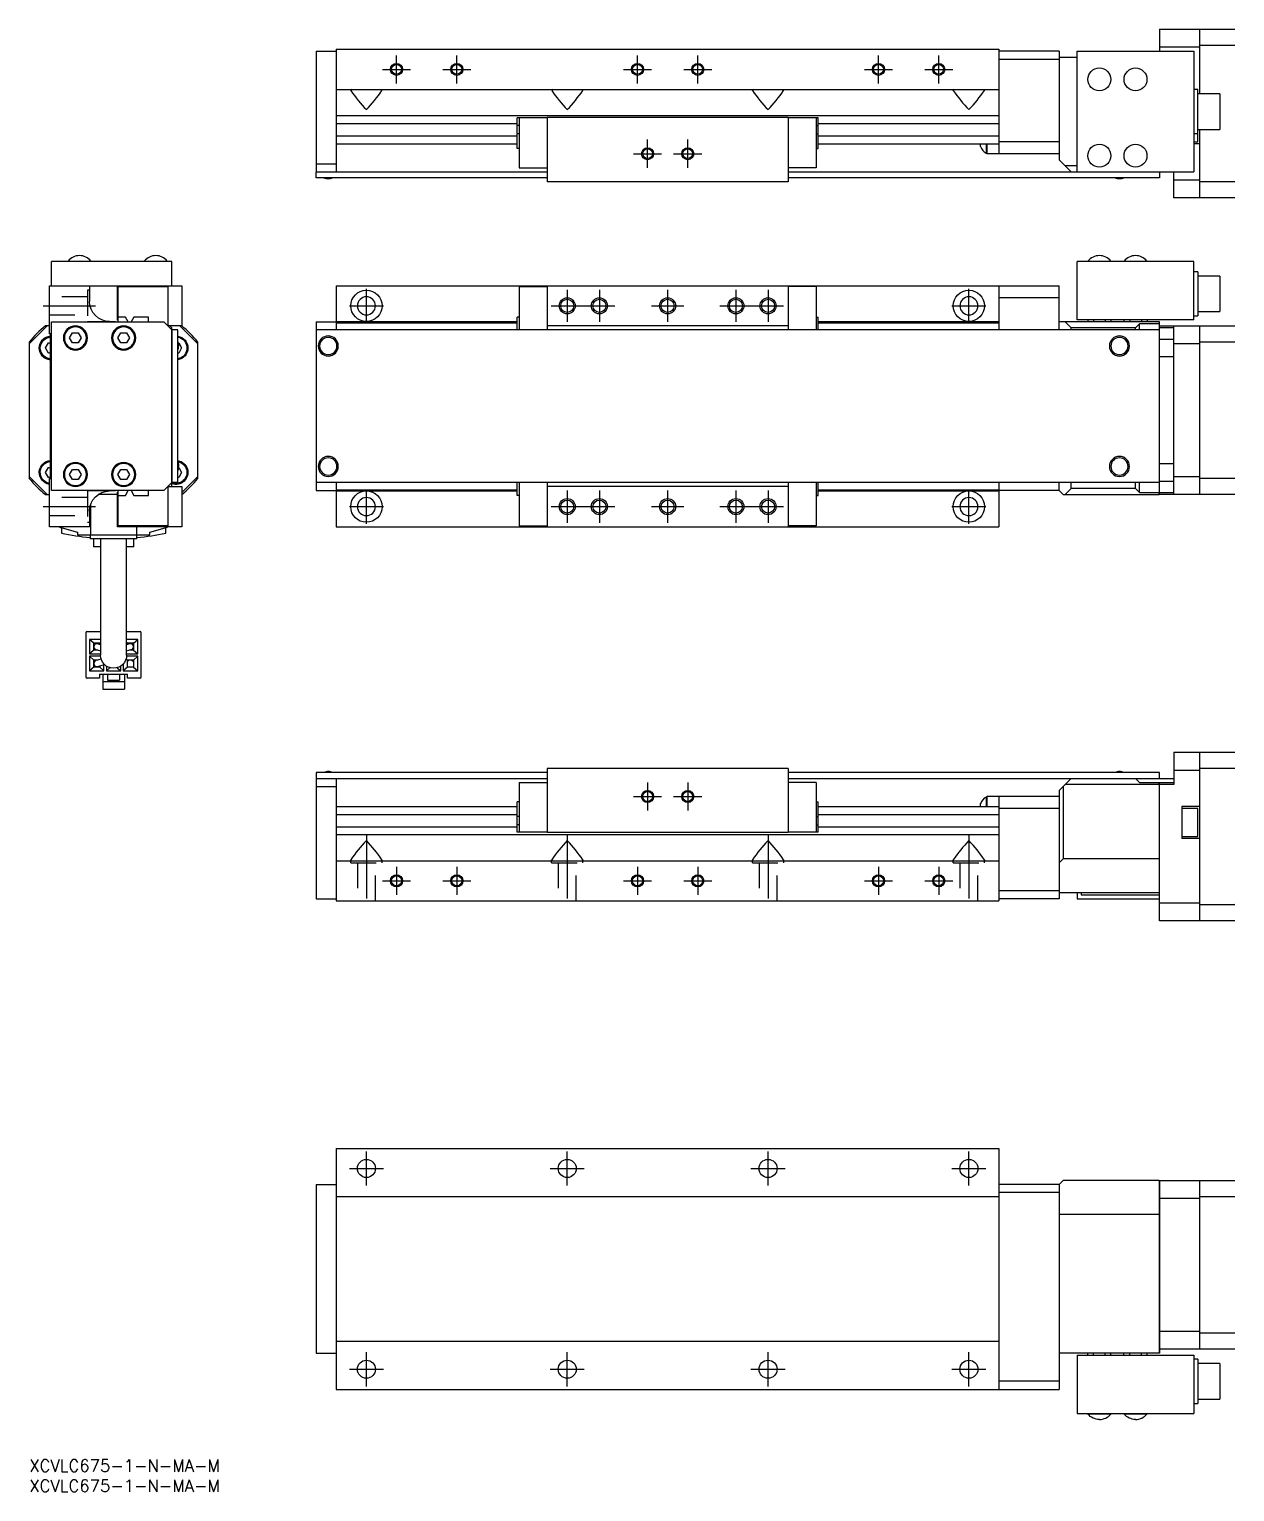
# Model space of a CAD drawing. Extents: x 0 to 543, y -8 to 356.
# Drawn here: x 0 to 300.2, y -8 to 356.2 of the extents above; entities that cross this region are included whole.
import ezdxf

# ---------------------------------------------------------------- set-up
doc = ezdxf.new("R2010")
doc.units = 0
doc.header["$LTSCALE"] = 0.5
doc.linetypes.add('CENTER', pattern=[50.8, 31.75, -6.35, 6.35, -6.35])
doc.linetypes.add('DASHED', pattern=[19.05, 12.7, -6.35])
for name, color, linetype in [('MSM_CENTER', 1, 'CENTER'), ('MSM_CONTINUOUS', 7, 'CONTINUOUS'), ('MSM_DASHED', 4, 'DASHED'), ('MSM_NARROW', 5, 'CONTINUOUS'), ('MSM_PART_NUMBER', 7, 'CONTINUOUS')]:
    doc.layers.add(name, color=color, linetype=linetype)
doc.styles.get("Standard").update_dxf_attribs({"font": 'txt.shx', "height": 3, "bigfont": 'bigfont.shx'})

msp = doc.modelspace()

# ---------------------------------------------------------------- linework, layer by layer
at = {"layer": 'MSM_CENTER'}
for p, q in [((91.45, 342.7), (91.45, 349.7)), ((106.45, 342.7), (106.45, 349.7)), ((151.45, 342.7), (151.45, 349.7)), ((166.45, 342.7), (166.45, 349.7)), ((211.45, 342.7), (211.45, 349.7)), ((226.45, 342.7), (226.45, 349.7)), ((87.95, 346.2), (94.95, 346.2)), ((102.95, 346.2), (109.95, 346.2)), ((147.95, 346.2), (154.95, 346.2)), ((162.95, 346.2), (169.95, 346.2)), ((207.95, 346.2), (214.95, 346.2)), ((222.95, 346.2), (229.95, 346.2)), ((153.95, 321.7), (153.95, 328.7)), ((163.95, 321.7), (163.95, 328.7)), ((150.45, 325.2), (157.45, 325.2)), ((160.45, 325.2), (167.45, 325.2)), ((83.95, 283.07), (83.95, 291.57)), ((233.95, 283.07), (233.95, 291.57)), ((133.95, 291.32), (133.95, 283.32)), ((141.95, 291.32), (141.95, 283.32)), ((158.95, 291.32), (158.95, 283.32)), ((175.95, 291.32), (175.95, 283.32)), ((183.95, 291.32), (183.95, 283.32)), ((3.5, 287.32), (16.5, 287.32)), ((79.7, 287.32), (88.2, 287.32)), ((129.95, 287.32), (145.95, 287.32)), ((154.95, 287.32), (162.95, 287.32)), ((171.95, 287.32), (187.95, 287.32)), ((229.7, 287.32), (238.2, 287.32)), ((83.95, 233.07), (83.95, 241.57)), ((133.95, 241.32), (133.95, 233.32)), ((141.95, 241.32), (141.95, 233.32)), ((158.95, 241.32), (158.95, 233.32)), ((175.95, 241.32), (175.95, 233.32)), ((183.95, 241.32), (183.95, 233.32)), ((233.95, 233.07), (233.95, 241.57)), ((3.5, 237.32), (16.5, 237.32)), ((79.7, 237.32), (88.2, 237.32)), ((129.95, 237.32), (145.95, 237.32)), ((154.95, 237.32), (162.95, 237.32)), ((171.95, 237.32), (187.95, 237.32)), ((229.7, 237.32), (238.2, 237.32)), ((153.95, 168.64), (153.95, 161.64)), ((163.95, 168.64), (163.95, 161.64)), ((150.45, 165.14), (157.45, 165.14)), ((160.45, 165.14), (167.45, 165.14)), ((83.95, 155.64), (83.95, 137.14)), ((133.95, 155.64), (133.95, 137.14)), ((183.95, 155.64), (183.95, 137.14)), ((233.95, 155.64), (233.95, 137.14)), ((91.45, 147.64), (91.45, 140.64)), ((106.45, 147.64), (106.45, 140.64)), ((151.45, 147.64), (151.45, 140.64)), ((166.45, 147.64), (166.45, 140.64)), ((211.45, 147.64), (211.45, 140.64)), ((226.45, 147.64), (226.45, 140.64)), ((87.95, 144.14), (94.95, 144.14)), ((102.95, 144.14), (109.95, 144.14)), ((147.95, 144.14), (154.95, 144.14)), ((162.95, 144.14), (169.95, 144.14)), ((207.95, 144.14), (214.95, 144.14)), ((222.95, 144.14), (229.95, 144.14)), ((83.95, 68.25), (83.95, 76.75)), ((133.95, 68.25), (133.95, 76.75)), ((183.95, 68.25), (183.95, 76.75)), ((233.95, 68.25), (233.95, 76.75)), ((79.7, 72.5), (88.2, 72.5)), ((129.7, 72.5), (138.2, 72.5)), ((179.7, 72.5), (188.2, 72.5)), ((229.7, 72.5), (238.2, 72.5)), ((83.95, 18.25), (83.95, 26.75)), ((133.95, 18.25), (133.95, 26.75)), ((183.95, 18.25), (183.95, 26.75)), ((233.95, 18.25), (233.95, 26.75)), ((79.7, 22.5), (88.2, 22.5)), ((129.7, 22.5), (138.2, 22.5)), ((179.7, 22.5), (188.2, 22.5)), ((229.7, 22.5), (238.2, 22.5))]:
    msp.add_line(p, q, dxfattribs=at)
at = {"layer": 'MSM_CONTINUOUS'}
for p, q in [((281.45, 356.2), (281.45, 350.7)), ((281.45, 356.2), (300.15, 356.2)), ((291.45, 340.12), (291.45, 356.2)), ((71.45, 350.7), (71.45, 320.7)), ((71.45, 350.7), (76.45, 350.7)), ((76.45, 351.2), (241.45, 351.2)), ((76.45, 351.2), (76.45, 320.7)), ((241.45, 351.2), (241.45, 325.2)), ((256.45, 350.7), (241.45, 350.7)), ((256.45, 350.7), (256.45, 323.7)), ((260.95, 320.7), (260.95, 350.7)), ((260.95, 350.7), (289.95, 350.7)), ((291.45, 351.7), (281.45, 351.7)), ((289.95, 350.7), (289.95, 320.7)), ((300.15, 352.17), (291.45, 352.17)), ((256.45, 348.7), (241.45, 348.7)), ((260.95, 349.2), (256.45, 349.2)), ((76.45, 341.2), (241.45, 341.2)), ((80.21, 341.2), (80.05, 341.07)), ((80.08, 340.94), (80.05, 341.07)), ((87.69, 341.2), (87.85, 341.07)), ((87.82, 340.94), (87.85, 341.07)), ((130.21, 341.2), (130.05, 341.07)), ((130.08, 340.94), (130.05, 341.07)), ((137.69, 341.2), (137.85, 341.07)), ((137.82, 340.94), (137.85, 341.07)), ((180.21, 341.2), (180.05, 341.07)), ((180.08, 340.94), (180.05, 341.07)), ((187.69, 341.2), (187.85, 341.07)), ((187.82, 340.94), (187.85, 341.07)), ((230.21, 341.2), (230.05, 341.07)), ((230.08, 340.94), (230.05, 341.07)), ((237.69, 341.2), (237.85, 341.07)), ((237.82, 340.94), (237.85, 341.07)), ((290.95, 341.2), (289.95, 341.2)), ((290.95, 328.2), (290.95, 341.2)), ((296.45, 340.12), (290.95, 340.12)), ((296.45, 340.12), (296.45, 331.27)), ((76.45, 334.7), (241.45, 334.7)), ((76.45, 332.73), (121.45, 332.73)), ((121.45, 326.5), (121.45, 334.1)), ((128.95, 334.1), (121.45, 334.1)), ((121.95, 332.22), (121.45, 332.22)), ((121.95, 334.1), (121.95, 321.7)), ((188.95, 334.2), (128.95, 334.2)), ((128.95, 334.2), (128.95, 318.2)), ((188.95, 334.2), (188.95, 318.2)), ((196.45, 334.1), (188.95, 334.1)), ((195.95, 334.1), (195.95, 321.7)), ((195.95, 332.22), (196.45, 332.22)), ((196.45, 326.5), (196.45, 334.1)), ((196.45, 332.73), (241.45, 332.73)), ((76.45, 329.66), (121.45, 329.66)), ((121.95, 330.17), (121.45, 330.17)), ((195.95, 330.17), (196.45, 330.17)), ((196.45, 329.66), (241.45, 329.66)), ((256.45, 328.2), (241.45, 328.2)), ((289.95, 330.2), (290.95, 330.2)), ((289.95, 328.2), (290.95, 328.2)), ((290.95, 331.27), (296.45, 331.27)), ((291.45, 314.2), (291.45, 331.27)), ((76.45, 327.7), (121.45, 327.7)), ((121.95, 326.5), (121.45, 326.5)), ((195.95, 326.5), (196.45, 326.5)), ((196.45, 327.7), (241.45, 327.7)), ((236.8, 327.7), (236.8, 326.99)), ((238.25, 327.7), (238.25, 325.34)), ((238.25, 325.34), (238.45, 325.34)), ((238.45, 327.7), (238.45, 325.2)), ((256.45, 325.2), (238.45, 325.2)), ((291.45, 327.7), (289.95, 327.7)), ((71.45, 322.7), (76.45, 322.7)), ((71.45, 320.7), (128.95, 320.7)), ((71.45, 320.6), (71.55, 320.7)), ((71.45, 319.2), (71.45, 320.6)), ((121.95, 321.7), (128.95, 321.7)), ((195.95, 321.7), (188.95, 321.7)), ((188.95, 320.7), (289.95, 320.7)), ((259.45, 320.7), (256.45, 323.7)), ((260.95, 322.2), (257.95, 322.2)), ((281.35, 320.7), (281.45, 320.6)), ((281.45, 320.6), (281.45, 319.2)), ((284.95, 314.2), (284.95, 320.7)), ((128.95, 319.2), (71.45, 319.2)), ((188.95, 318.2), (128.95, 318.2)), ((281.45, 319.2), (188.95, 319.2)), ((284.95, 318.7), (291.45, 318.7)), ((300.15, 318.22), (291.45, 318.22)), ((300.15, 314.2), (284.95, 314.2)), ((5.5, 292.32), (5.5, 298.32)), ((35.5, 298.32), (5.5, 298.32)), ((9.65, 298.48), (15.35, 298.48)), ((9.65, 298.48), (9.65, 298.32)), ((15.35, 298.32), (15.35, 298.48)), ((28.65, 298.48), (34.35, 298.48)), ((28.65, 298.48), (28.65, 298.32)), ((34.35, 298.32), (34.35, 298.48)), ((35.5, 292.32), (35.5, 298.32)), ((289.95, 298.32), (260.95, 298.32)), ((260.95, 283.82), (260.95, 298.32)), ((263.6, 298.48), (269.3, 298.48)), ((263.6, 298.48), (263.6, 298.32)), ((269.3, 298.32), (269.3, 298.48)), ((272.6, 298.48), (278.3, 298.48)), ((272.6, 298.48), (272.6, 298.32)), ((278.3, 298.32), (278.3, 298.48)), ((289.95, 283.82), (289.95, 298.32)), ((290.95, 295.82), (289.95, 295.82)), ((290.95, 295.82), (290.95, 284.82)), ((5, 280.32), (5, 292.32)), ((5, 292.32), (38, 292.32)), ((15, 292.32), (15, 288.42)), ((22, 283.72), (22, 292.32)), ((22.1, 283.32), (22.1, 292.12)), ((22.1, 292.12), (34.5, 292.12)), ((34.5, 292.12), (34.5, 282.32)), ((38, 292.32), (38, 282.32)), ((76.45, 292.32), (76.45, 281.32)), ((76.45, 292.32), (256.45, 292.32)), ((121.95, 292.12), (128.95, 292.12)), ((121.95, 292.12), (121.95, 281.32)), ((128.95, 292.32), (128.95, 281.32)), ((188.95, 292.32), (188.95, 281.32)), ((195.95, 292.12), (188.95, 292.12)), ((195.95, 292.12), (195.95, 281.32)), ((241.45, 292.32), (241.45, 281.32)), ((256.45, 281.32), (256.45, 292.32)), ((296.45, 294.74), (290.95, 294.74)), ((296.45, 294.74), (296.45, 285.89)), ((256.45, 289.32), (241.45, 289.32)), ((23.97, 284.52), (22.1, 284.52)), ((24.66, 283.32), (23.97, 284.52)), ((26.02, 284.52), (25.34, 283.32)), ((29.7, 284.52), (26.02, 284.52)), ((29.7, 283.32), (29.7, 284.52)), ((121.45, 281.32), (121.45, 284.52)), ((121.95, 284.52), (121.45, 284.52)), ((195.95, 284.52), (196.45, 284.52)), ((196.45, 281.32), (196.45, 284.52)), ((289.95, 284.82), (290.95, 284.82)), ((290.95, 285.89), (296.45, 285.89)), ((4.5, 282.32), (0, 277.82)), ((5, 282.32), (4.03, 282.32)), ((5.5, 241.32), (5.5, 283.32)), ((5.5, 283.32), (33.5, 283.32)), ((10.06, 279.32), (10.78, 280.57)), ((10.78, 280.57), (12.22, 280.57)), ((12.22, 280.57), (12.94, 279.32)), ((20, 283.42), (21.5, 283.42)), ((21.5, 283.42), (21.5, 283.32)), ((22.1, 283.72), (22, 283.72)), ((22.06, 279.32), (22.78, 280.57)), ((22.78, 280.57), (24.22, 280.57)), ((24.22, 280.57), (24.94, 279.32)), ((33.5, 283.32), (35.5, 281.32)), ((38, 282.32), (34.7, 282.32)), ((34.7, 282.32), (34.7, 282.12)), ((35.5, 281.82), (35, 282.32)), ((35.5, 242.32), (35.5, 281.82)), ((37, 281.32), (35.5, 281.32)), ((35.6, 243.32), (35.6, 281.32)), ((37, 243.32), (37, 281.32)), ((42, 277.82), (37.5, 282.32)), ((71.45, 283.32), (71.45, 241.32)), ((71.45, 283.32), (76.45, 283.32)), ((281.45, 281.32), (71.45, 281.32)), ((76.45, 283.42), (121.45, 283.42)), ((76.45, 283.12), (121.45, 283.12)), ((188.95, 282.32), (128.95, 282.32)), ((196.45, 283.42), (241.45, 283.42)), ((196.45, 283.12), (241.45, 283.12)), ((281.45, 283.32), (256.45, 283.32)), ((259.45, 281.82), (257.95, 283.32)), ((259.45, 281.32), (259.45, 281.82)), ((275.45, 281.82), (259.45, 281.82)), ((289.95, 283.82), (260.95, 283.82)), ((263.57, 283.82), (263.57, 283.32)), ((265.01, 283.82), (265.01, 283.32)), ((267.9, 283.82), (267.9, 283.32)), ((269.34, 283.82), (269.34, 283.32)), ((272.57, 283.82), (272.57, 283.32)), ((274.01, 283.82), (274.01, 283.32)), ((276.45, 282.82), (275.45, 281.82)), ((275.45, 281.32), (275.45, 281.82)), ((276.45, 281.32), (276.45, 282.82)), ((281.45, 282.82), (276.45, 282.82)), ((276.9, 283.82), (276.9, 283.32)), ((278.34, 283.82), (278.34, 283.32)), ((281.45, 240.32), (281.45, 283.32)), ((281.45, 282.32), (300.15, 282.32)), ((284.95, 281.82), (281.45, 281.82)), ((284.95, 240.32), (284.95, 282.32)), ((291.45, 240.32), (291.45, 282.32)), ((0, 278.29), (0, 244.35)), ((4.06, 276.82), (4.78, 278.07)), ((4.78, 275.57), (4.06, 276.82)), ((4.78, 278.07), (5.3, 278.07)), ((5.3, 280.32), (5, 280.32)), ((5.3, 244.32), (5.3, 280.32)), ((10.78, 278.07), (10.06, 279.32)), ((12.22, 278.07), (10.78, 278.07)), ((12.94, 279.32), (12.22, 278.07)), ((22.78, 278.07), (22.06, 279.32)), ((24.22, 278.07), (22.78, 278.07)), ((24.94, 279.32), (24.22, 278.07)), ((37.11, 278.07), (37.22, 278.07)), ((37.22, 278.07), (37.94, 276.82)), ((37.94, 276.82), (37.22, 275.57)), ((42, 244.35), (42, 278.29)), ((281.45, 279.05), (284.95, 279.05)), ((291.45, 277.82), (284.95, 277.82)), ((300.15, 278.29), (291.45, 278.29)), ((5.3, 275.57), (4.78, 275.57)), ((37.22, 275.57), (37, 275.57)), ((284.95, 274.58), (281.45, 274.58)), ((281.45, 248.05), (284.95, 248.05)), ((0, 244.82), (4.5, 240.32)), ((4.06, 245.82), (4.78, 247.07)), ((4.78, 244.57), (4.06, 245.82)), ((4.78, 247.07), (5.3, 247.07)), ((5.3, 244.57), (4.78, 244.57)), ((5, 232.32), (5, 244.32)), ((5, 244.32), (5.3, 244.32)), ((10.06, 245.32), (10.78, 246.57)), ((10.78, 244.07), (10.06, 245.32)), ((10.78, 246.57), (12.22, 246.57)), ((12.22, 244.07), (10.78, 244.07)), ((12.22, 246.57), (12.94, 245.32)), ((12.94, 245.32), (12.22, 244.07)), ((22.06, 245.32), (22.78, 246.57)), ((22.78, 244.07), (22.06, 245.32)), ((22.78, 246.57), (24.22, 246.57)), ((24.22, 244.07), (22.78, 244.07)), ((24.22, 246.57), (24.94, 245.32)), ((24.94, 245.32), (24.22, 244.07)), ((37.22, 244.57), (37, 244.57)), ((37.19, 247.07), (37.22, 247.07)), ((37.22, 247.07), (37.94, 245.82)), ((37.94, 245.82), (37.22, 244.57)), ((38, 240.82), (42, 244.82)), ((284.95, 244.82), (291.45, 244.82)), ((300.15, 244.35), (291.45, 244.35)), ((33.5, 241.32), (5.5, 241.32)), ((21.5, 241.22), (20, 241.22)), ((21.5, 241.32), (21.5, 241.22)), ((22, 240.92), (22.1, 240.92)), ((22, 232.32), (22, 240.92)), ((22.1, 232.52), (22.1, 241.32)), ((23.97, 240.12), (24.66, 241.31)), ((25.34, 241.31), (26.02, 240.12)), ((29.7, 240.12), (29.7, 241.32)), ((35.5, 243.32), (33.5, 241.32)), ((34.5, 242.32), (34.5, 232.52)), ((34.7, 242.52), (34.7, 242.32)), ((34.7, 242.32), (38, 242.32)), ((37, 243.32), (35.5, 243.32)), ((38, 242.32), (38, 232.32)), ((281.45, 243.32), (71.45, 243.32)), ((71.45, 241.32), (76.45, 241.32)), ((76.45, 243.32), (76.45, 232.32)), ((76.45, 241.52), (121.45, 241.52)), ((76.45, 241.22), (121.45, 241.22)), ((121.45, 240.12), (121.45, 243.32)), ((121.95, 243.32), (121.95, 232.52)), ((128.95, 243.32), (128.95, 232.32)), ((188.95, 242.32), (128.95, 242.32)), ((188.95, 243.32), (188.95, 232.32)), ((195.95, 243.32), (195.95, 232.52)), ((196.45, 240.12), (196.45, 243.32)), ((196.45, 241.52), (241.45, 241.52)), ((196.45, 241.22), (241.45, 241.22)), ((241.45, 243.32), (241.45, 232.32)), ((256.45, 241.32), (241.45, 241.32)), ((256.45, 241.32), (256.45, 243.32)), ((256.45, 241.32), (257.45, 240.32)), ((257.95, 240.32), (259.45, 241.82)), ((259.45, 241.82), (259.45, 243.32)), ((275.45, 241.82), (259.45, 241.82)), ((275.45, 241.82), (275.45, 243.32)), ((275.45, 241.82), (276.45, 240.82)), ((276.45, 240.82), (276.45, 243.32)), ((276.45, 240.82), (281.36, 240.82)), ((281.45, 240.94), (281.36, 240.82)), ((281.36, 240.33), (281.36, 240.82)), ((281.36, 240.33), (281.45, 240.42)), ((284.95, 243.58), (281.45, 243.58)), ((281.45, 240.82), (284.95, 240.82)), ((4.03, 240.32), (5, 240.32)), ((15.22, 237.67), (15.22, 230.32)), ((22, 240.32), (17.14, 240.32)), ((17.14, 240.32), (17.14, 240.32)), ((22.1, 240.12), (23.97, 240.12)), ((26.02, 240.12), (29.7, 240.12)), ((121.95, 240.12), (121.45, 240.12)), ((195.95, 240.12), (196.45, 240.12)), ((257.45, 240.32), (281.35, 240.32)), ((281.36, 240.33), (281.35, 240.32)), ((300.15, 240.32), (281.45, 240.32)), ((15, 236.22), (15, 232.32)), ((15, 232.32), (5, 232.32)), ((8, 232.07), (8, 230.75)), ((8.17, 232.01), (12, 230.92)), ((12, 230.92), (12, 230.32)), ((12, 230.32), (30, 230.32)), ((15.18, 230.32), (15.18, 229.32)), ((38, 232.32), (22, 232.32)), ((34.5, 232.52), (22.1, 232.52)), ((26.78, 230.32), (26.78, 232.32)), ((26.82, 229.32), (26.82, 230.32)), ((30, 230.92), (33.83, 232.01)), ((30, 230.32), (30, 230.92)), ((34, 230.75), (34, 232.07)), ((76.45, 232.32), (241.45, 232.32)), ((121.95, 232.52), (128.95, 232.52)), ((195.95, 232.52), (188.95, 232.52)), ((26.82, 229.32), (15.18, 229.32)), ((16, 229.32), (16, 227.32)), ((17.75, 227.32), (16, 227.32)), ((17.75, 229.32), (17.75, 200.32)), ((24.25, 200.32), (24.25, 229.32)), ((26, 227.32), (24.25, 227.32)), ((26, 227.32), (26, 229.32)), ((14.1, 205.92), (14.1, 194.92)), ((14.4, 206.22), (17.75, 206.22)), ((17.75, 204.22), (15, 204.22)), ((15, 204.22), (15, 200.67)), ((16.05, 203.32), (15, 204.22)), ((24.25, 206.22), (27.6, 206.22)), ((27, 204.22), (24.25, 204.22)), ((25.95, 203.32), (27, 204.22)), ((27, 200.67), (27, 204.22)), ((27.9, 194.92), (27.9, 205.92)), ((16.05, 201.57), (15, 200.67)), ((15, 200.67), (17.75, 200.67)), ((16.05, 202.94), (16.42, 203.32)), ((16.05, 201.57), (16.05, 203.32)), ((17.55, 203.32), (16.05, 203.32)), ((17.11, 201.57), (16.05, 201.57)), ((16.59, 201.72), (17.75, 201.38)), ((17.75, 202.94), (17.01, 203.16)), ((17.17, 203.32), (17.46, 203.03)), ((17.55, 203.32), (17.75, 203.49)), ((17.55, 203), (17.55, 203.32)), ((24.45, 203.32), (24.25, 203.49)), ((24.99, 203.16), (24.25, 202.94)), ((24.25, 201.38), (25.41, 201.72)), ((24.25, 200.67), (27, 200.67)), ((24.45, 203.32), (24.45, 203)), ((25.95, 203.32), (24.45, 203.32)), ((24.54, 203.03), (24.82, 203.32)), ((25.95, 201.57), (24.89, 201.57)), ((25.57, 203.32), (25.95, 202.94)), ((25.95, 203.32), (25.95, 201.57)), ((25.95, 201.57), (27, 200.67)), ((17.76, 200.07), (15, 200.07)), ((15, 200.07), (15, 196.42)), ((16.05, 199.12), (15, 200.07)), ((16.05, 197.37), (15, 196.42)), ((16.05, 197.37), (16.05, 199.12)), ((16.05, 198.74), (16.42, 199.12)), ((17.14, 199.12), (16.05, 199.12)), ((17.55, 197.37), (16.05, 197.37)), ((17.9, 199.33), (16.6, 198.96)), ((17, 197.52), (18.72, 198)), ((17.55, 197.67), (17.55, 197.37)), ((17.55, 197.37), (18.6, 196.42)), ((17.73, 199.28), (17.88, 199.41)), ((18.6, 196.42), (18.6, 197.97)), ((19.2, 197.61), (19.2, 196.42)), ((20.07, 197.2), (19.2, 196.42)), ((21.93, 197.2), (22.8, 196.42)), ((22.8, 196.42), (22.8, 197.61)), ((23.4, 198.12), (23.4, 196.42)), ((24.45, 197.37), (23.4, 196.42)), ((24.45, 199.12), (24.12, 199.41)), ((27, 200.07), (24.24, 200.07)), ((24.45, 197.37), (24.45, 199.12)), ((25.95, 199.12), (24.45, 199.12)), ((24.45, 198.74), (24.82, 199.12)), ((25.95, 197.37), (24.45, 197.37)), ((25.57, 199.12), (25.95, 198.74)), ((25.95, 199.12), (27, 200.07)), ((25.95, 199.12), (25.95, 197.37)), ((25.95, 197.37), (27, 196.42)), ((27, 196.42), (27, 200.07)), ((17.5, 194.62), (14.4, 194.62)), ((15, 196.42), (18.6, 196.42)), ((17.5, 195.62), (24.5, 195.62)), ((17.5, 195.62), (17.5, 194.62)), ((18.3, 195.62), (18.3, 191.82)), ((18.3, 193.73), (23.7, 193.73)), ((19.2, 196.42), (22.8, 196.42)), ((19.5, 195.62), (19.5, 194.12)), ((19.5, 194.12), (22.5, 194.12)), ((22.5, 195.62), (22.5, 194.12)), ((23.4, 196.42), (27, 196.42)), ((23.7, 195.62), (23.7, 191.82)), ((24.5, 194.62), (24.5, 195.62)), ((27.6, 194.62), (24.5, 194.62)), ((18.3, 191.82), (23.7, 191.82)), ((284.95, 176.14), (300.15, 176.14)), ((284.95, 176.14), (284.95, 168.14)), ((291.45, 134.14), (291.45, 176.14)), ((188.95, 172.14), (128.95, 172.14)), ((128.95, 172.14), (128.95, 156.14)), ((188.95, 172.14), (188.95, 156.14)), ((291.45, 171.64), (284.95, 171.64)), ((300.15, 172.11), (291.45, 172.11)), ((128.95, 171.14), (71.45, 171.14)), ((71.45, 171.14), (71.45, 169.74)), ((71.45, 169.74), (71.55, 169.64)), ((71.45, 169.64), (71.45, 139.64)), ((71.45, 169.64), (128.95, 169.64)), ((71.45, 167.64), (76.45, 167.64)), ((76.45, 169.64), (76.45, 139.14)), ((121.95, 168.64), (128.95, 168.64)), ((121.95, 168.64), (121.95, 156.24)), ((281.45, 171.14), (188.95, 171.14)), ((188.95, 169.64), (284.95, 169.64)), ((195.95, 168.64), (188.95, 168.64)), ((195.95, 168.64), (195.95, 156.24)), ((256.45, 166.64), (259.45, 169.64)), ((257.45, 167.64), (257.45, 149.64)), ((281.35, 168.14), (257.95, 168.14)), ((275.45, 169.64), (276.45, 168.64)), ((276.45, 168.64), (284.95, 168.64)), ((281.35, 169.64), (281.45, 169.74)), ((281.36, 168.15), (281.35, 168.14)), ((281.35, 168.14), (281.35, 149.64)), ((281.36, 168.15), (281.36, 168.64)), ((281.36, 168.15), (281.45, 168.11)), ((281.45, 169.74), (281.45, 171.14)), ((281.45, 134.14), (281.45, 168.64)), ((284.95, 168.14), (281.45, 168.14)), ((238.25, 165), (238.25, 162.64)), ((238.45, 165), (238.25, 165)), ((256.45, 165.14), (238.45, 165.14)), ((238.45, 165.14), (238.45, 162.64)), ((241.45, 165.14), (241.45, 139.14)), ((256.45, 166.64), (256.45, 139.64)), ((76.45, 162.64), (121.45, 162.64)), ((76.45, 160.67), (121.45, 160.67)), ((121.95, 163.84), (121.45, 163.84)), ((121.45, 156.24), (121.45, 163.84)), ((195.95, 163.84), (196.45, 163.84)), ((196.45, 156.24), (196.45, 163.84)), ((196.45, 162.64), (241.45, 162.64)), ((196.45, 160.67), (241.45, 160.67)), ((236.8, 163.35), (236.8, 162.64)), ((256.45, 162.14), (241.45, 162.14)), ((286.95, 162.64), (286.95, 154.64)), ((291.45, 162.64), (286.95, 162.64)), ((290.95, 162.14), (286.95, 162.14)), ((290.95, 155.14), (290.95, 162.14)), ((76.45, 157.6), (121.45, 157.6)), ((121.95, 160.16), (121.45, 160.16)), ((121.95, 158.11), (121.45, 158.11)), ((195.95, 160.16), (196.45, 160.16)), ((195.95, 158.11), (196.45, 158.11)), ((196.45, 157.6), (241.45, 157.6)), ((76.45, 155.64), (241.45, 155.64)), ((128.95, 156.24), (121.45, 156.24)), ((188.95, 156.14), (128.95, 156.14)), ((196.45, 156.24), (188.95, 156.24)), ((286.95, 155.14), (290.95, 155.14)), ((291.45, 154.64), (286.95, 154.64)), ((80.08, 149.39), (80.05, 149.26)), ((87.82, 149.39), (87.85, 149.26)), ((130.08, 149.39), (130.05, 149.26)), ((137.82, 149.39), (137.85, 149.26)), ((180.08, 149.39), (180.05, 149.26)), ((187.82, 149.39), (187.85, 149.26)), ((230.08, 149.39), (230.05, 149.26)), ((237.82, 149.39), (237.85, 149.26)), ((256.45, 148.64), (257.45, 149.64)), ((281.35, 149.64), (257.45, 149.64)), ((281.35, 149.64), (281.36, 149.63)), ((281.36, 149.63), (281.45, 149.66)), ((281.36, 149.63), (281.36, 141.15)), ((76.45, 149.14), (241.45, 149.14)), ((80.21, 149.14), (80.05, 149.26)), ((87.69, 149.14), (87.85, 149.26)), ((130.21, 149.14), (130.05, 149.26)), ((137.69, 149.14), (137.85, 149.26)), ((180.21, 149.14), (180.05, 149.26)), ((187.69, 149.14), (187.85, 149.26)), ((230.21, 149.14), (230.05, 149.26)), ((237.69, 149.14), (237.85, 149.26)), ((71.45, 139.64), (76.45, 139.64)), ((76.45, 139.14), (241.45, 139.14)), ((256.45, 141.64), (241.45, 141.64)), ((256.45, 139.64), (241.45, 139.64)), ((281.35, 141.14), (256.45, 141.14)), ((260.95, 141.14), (260.95, 139.64)), ((260.95, 139.64), (281.45, 139.64)), ((261.95, 141.14), (261.95, 140.64)), ((261.95, 140.64), (281.45, 140.64)), ((281.45, 141.24), (281.35, 141.14)), ((281.45, 138.64), (291.45, 138.64)), ((300.2, 138.42), (300.15, 138.42)), ((300.15, 138.17), (291.45, 138.17)), ((300.15, 134.14), (281.45, 134.14)), ((76.45, 77.5), (241.45, 77.5)), ((76.45, 77.5), (76.45, 17.5)), ((241.45, 77.5), (241.45, 17.5)), ((256.45, 68.5), (257.45, 69.5)), ((281.35, 69.5), (257.45, 69.5)), ((281.35, 69.5), (281.45, 69.4)), ((281.36, 69.49), (281.36, 61.01)), ((281.45, 69.5), (281.45, 26.5)), ((281.45, 69.5), (300.15, 69.5)), ((291.45, 27.5), (291.45, 69.5)), ((300.2, 69.45), (300.15, 69.45)), ((71.45, 68.5), (71.45, 26.5)), ((71.45, 68.5), (76.45, 68.5)), ((256.45, 68.5), (241.45, 68.5)), ((256.45, 66.5), (241.45, 66.5)), ((256.45, 68.5), (256.45, 17.5)), ((76.45, 65.5), (241.45, 65.5)), ((291.45, 65), (281.45, 65)), ((300.15, 65.47), (291.45, 65.47)), ((281.35, 61), (256.45, 61)), ((281.36, 61.01), (281.35, 61)), ((281.35, 61), (281.35, 26.5)), ((281.45, 60.97), (281.36, 61.01)), ((76.45, 29.5), (241.45, 29.5)), ((281.45, 32), (291.45, 32)), ((300.15, 31.53), (291.45, 31.53)), ((71.45, 26.5), (76.45, 26.5)), ((281.45, 26.5), (256.45, 26.5)), ((260.95, 26), (289.95, 26)), ((260.95, 26), (260.95, 11.5)), ((263.57, 26), (263.57, 26.5)), ((265.01, 26), (265.01, 26.5)), ((267.9, 26), (267.9, 26.5)), ((269.34, 26), (269.34, 26.5)), ((272.57, 26), (272.57, 26.5)), ((274.01, 26), (274.01, 26.5)), ((276.9, 26), (276.9, 26.5)), ((278.34, 26), (278.34, 26.5)), ((300.15, 27.5), (281.45, 27.5)), ((289.95, 26), (289.95, 11.5)), ((290.95, 25), (289.95, 25)), ((290.95, 25), (290.95, 14)), ((296.45, 23.93), (290.95, 23.93)), ((296.45, 23.93), (296.45, 15.07)), ((256.45, 19.5), (241.45, 19.5)), ((76.45, 17.5), (256.45, 17.5)), ((290.95, 15.07), (296.45, 15.07)), ((260.95, 11.5), (289.95, 11.5)), ((263.6, 11.5), (263.6, 11.34)), ((269.3, 11.34), (263.6, 11.34)), ((269.3, 11.34), (269.3, 11.5)), ((272.6, 11.5), (272.6, 11.34)), ((278.3, 11.34), (272.6, 11.34)), ((278.3, 11.34), (278.3, 11.5)), ((289.95, 14), (290.95, 14))]:
    msp.add_line(p, q, dxfattribs=at)
for centre, radius in [((91.45, 346.2), 1.23), ((106.45, 346.2), 1.23), ((151.45, 346.2), 1.23), ((166.45, 346.2), 1.23), ((211.45, 346.2), 1.23), ((226.45, 346.2), 1.23), ((266.45, 343.7), 2.85), ((275.45, 343.7), 2.85), ((153.95, 325.2), 1.23), ((163.95, 325.2), 1.23), ((266.45, 324.7), 2.85), ((275.45, 324.7), 2.85), ((83.95, 287.32), 3.9), ((133.95, 287.32), 1.62), ((141.95, 287.32), 1.62), ((158.95, 287.32), 1.62), ((175.95, 287.32), 1.62), ((183.95, 287.32), 1.62), ((233.95, 287.32), 3.9), ((83.95, 237.32), 3.9), ((233.95, 237.32), 3.9), ((133.95, 237.32), 1.62), ((141.95, 237.32), 1.62), ((158.95, 237.32), 1.62), ((175.95, 237.32), 1.62), ((183.95, 237.32), 1.62), ((153.95, 165.14), 1.23), ((163.95, 165.14), 1.23), ((91.45, 144.14), 1.23), ((106.45, 144.14), 1.23), ((151.45, 144.14), 1.23), ((166.45, 144.14), 1.23), ((211.45, 144.14), 1.23), ((226.45, 144.14), 1.23), ((83.95, 72.5), 2.25), ((133.95, 72.5), 2.25), ((183.95, 72.5), 2.25), ((233.95, 72.5), 2.25), ((83.95, 22.5), 2.25), ((133.95, 22.5), 2.25), ((183.95, 22.5), 2.25), ((233.95, 22.5), 2.25)]:
    msp.add_circle(centre, radius, dxfattribs=at)
at = {"layer": 'MSM_CONTINUOUS', "extrusion": (0, 0, -1)}
for centre, radius in [((-83.95, 287.32), 2.25), ((-233.95, 287.32), 2.25), ((-11.5, 279.32), 3), ((-11.5, 279.32), 2.75), ((-23.5, 279.32), 3), ((-23.5, 279.32), 2.75), ((-74.45, 277.32), 2.5), ((-74.45, 277.32), 2.15), ((-271.45, 277.32), 2.5), ((-271.45, 277.32), 2.15), ((-11.5, 245.32), 3), ((-11.5, 245.32), 2.75), ((-23.5, 245.32), 3), ((-23.5, 245.32), 2.75), ((-74.45, 247.32), 2.5), ((-74.45, 247.32), 2.15), ((-271.45, 247.32), 2.5), ((-271.45, 247.32), 2.15), ((-83.95, 237.32), 2.25), ((-233.95, 237.32), 2.25)]:
    msp.add_circle(centre, radius, dxfattribs=at)
at = {"layer": 'MSM_CONTINUOUS'}
for centre, radius, start, end in [((109.98, 361.38), 36.22, 214.3615, 224.0577), ((57.92, 361.38), 36.22, 315.9423, 325.6385), ((159.98, 361.38), 36.22, 214.3615, 224.0577), ((107.92, 361.38), 36.22, 315.9423, 325.6385), ((209.98, 361.38), 36.22, 214.3615, 224.0577), ((157.92, 361.38), 36.22, 315.9423, 325.6385), ((259.98, 361.38), 36.22, 214.3615, 224.0577), ((207.92, 361.38), 36.22, 315.9423, 325.6385), ((239.83, 328.18), 3.25, 201.5574, 241.0598), ((74.45, 322), 3, 248.96, 270), ((74.46, 322), 3, 270, 291.04), ((271.45, 322), 3, 248.96, 270), ((271.46, 322), 3, 270, 291.04), ((12.5, 296.12), 3.7, 90, 140.3692), ((12.5, 296.12), 3.7, 39.6308, 90), ((31.5, 296.12), 3.7, 90, 140.3692), ((31.5, 296.12), 3.7, 39.6308, 90), ((266.45, 296.12), 3.7, 89.9943, 140.3692), ((266.45, 296.12), 3.7, 39.6308, 90), ((275.45, 296.12), 3.7, 89.9943, 140.3692), ((275.45, 296.12), 3.7, 39.6308, 90), ((21, 261.32), 27, 128.9424, 141.0576), ((21, 261.32), 27, 38.9424, 51.0576), ((34.2, 277.31), 3, 338.96, 0), ((21, 261.32), 27, 218.9424, 231.0576), ((34.2, 247.31), 3, 338.96, 0), ((21, 261.32), 27, 308.9424, 321.0576), ((9, 234.9), 3, 239.3478, 254.0042), ((21, 289.32), 60, 257.4867, 264.4336), ((21, 289.32), 60, 275.5664, 282.5133), ((33, 234.9), 3, 285.9958, 300.6522), ((14.4, 205.92), 0.3, 90, 180), ((27.6, 205.92), 0.3, 0, 90), ((16.8, 202.44), 0.75, 73.4791, 253.4791), ((25.2, 202.44), 0.75, 286.5209, 106.5209), ((16.8, 198.24), 0.75, 105.6242, 285.6242), ((14.4, 194.92), 0.3, 180, 270), ((27.6, 194.92), 0.3, 270, 0), ((74.45, 168.34), 3, 90, 111.04), ((74.46, 168.34), 3, 68.96, 90), ((271.45, 168.34), 3, 90, 111.04), ((271.46, 168.34), 3, 68.96, 90), ((239.83, 162.15), 3.25, 118.9402, 158.4426), ((109.98, 128.95), 36.22, 135.9423, 145.6385), ((57.92, 128.95), 36.22, 34.3615, 44.0577), ((159.98, 128.95), 36.22, 135.9423, 145.6385), ((107.92, 128.95), 36.22, 34.3615, 44.0577), ((209.98, 128.95), 36.22, 135.9423, 145.6385), ((157.92, 128.95), 36.22, 34.3615, 44.0577), ((259.98, 128.95), 36.22, 135.9423, 145.6385), ((207.92, 128.95), 36.22, 34.3615, 44.0577), ((266.45, 13.7), 3.7, 270, 320.3692), ((275.45, 13.7), 3.7, 270, 320.3692)]:
    msp.add_arc(centre, radius, start, end, dxfattribs=at)
at = {"layer": 'MSM_CONTINUOUS', "extrusion": (0, 0, -1)}
for centre, radius, start, end in [((-20, 288.42), 5, 270, 0), ((-5.5, 276.82), 3, 273.8226, 86.1774), ((-5.5, 276.82), 2.75, 274.1706, 85.8294), ((-36.5, 276.82), 3, 99.5941, 260.4059), ((-36.5, 276.82), 2.75, 100.4757, 259.5243), ((-34.2, 277.32), 3, 159.0034, 180.1444), ((-5.5, 245.82), 3, 279.5941, 86.1774), ((-5.5, 245.82), 2.75, 280.4757, 85.8294), ((-36.5, 245.82), 3, 99.5941, 289.4712), ((-36.5, 245.82), 2.75, 100.4757, 291.3237), ((-34.2, 247.32), 3, 159.0034, 180.1444), ((-20, 236.22), 5, 0, 90), ((-21, 200.32), 3.25, 180, 360), ((-266.45, 13.7), 3.7, 269.9943, 320.3692), ((-275.45, 13.7), 3.7, 269.9943, 320.3692)]:
    msp.add_arc(centre, radius, start, end, dxfattribs=at)
at = {"layer": 'MSM_DASHED'}
for p, q in [((14.5, 289.57), (5, 289.57)), ((14.5, 291.22), (14.5, 283.42)), ((15, 291.22), (14.5, 291.22)), ((5, 285.07), (14.5, 285.07)), ((14.5, 283.42), (20, 283.42)), ((14.5, 241.22), (14.5, 233.42)), ((20, 241.22), (14.5, 241.22)), ((14.5, 239.57), (5, 239.57)), ((5, 235.07), (14.5, 235.07)), ((14.5, 233.42), (15, 233.42)), ((80.05, 148.64), (80.05, 149.26)), ((80.05, 148.64), (87.85, 148.64)), ((81.7, 148.64), (81.7, 139.14)), ((86.2, 139.14), (86.2, 148.64)), ((87.85, 148.64), (87.85, 149.26)), ((130.05, 148.64), (130.05, 149.26)), ((130.05, 148.64), (137.85, 148.64)), ((131.7, 148.64), (131.7, 139.14)), ((136.2, 139.14), (136.2, 148.64)), ((137.85, 148.64), (137.85, 149.26)), ((180.05, 148.64), (180.05, 149.26)), ((180.05, 148.64), (187.85, 148.64)), ((181.7, 148.64), (181.7, 139.14)), ((186.2, 139.14), (186.2, 148.64)), ((187.85, 148.64), (187.85, 149.26)), ((230.05, 148.64), (230.05, 149.26)), ((230.05, 148.64), (237.85, 148.64)), ((231.7, 148.64), (231.7, 139.14)), ((236.2, 139.14), (236.2, 148.64)), ((237.85, 148.64), (237.85, 149.26))]:
    msp.add_line(p, q, dxfattribs=at)
at = {"layer": 'MSM_NARROW'}
for centre, radius in [((91.45, 346.2), 1.5), ((106.45, 346.2), 1.5), ((151.45, 346.2), 1.5), ((166.45, 346.2), 1.5), ((211.45, 346.2), 1.5), ((226.45, 346.2), 1.5), ((153.95, 325.2), 1.5), ((163.95, 325.2), 1.5), ((133.95, 287.32), 2), ((141.95, 287.32), 2), ((158.95, 287.32), 2), ((175.95, 287.32), 2), ((183.95, 287.32), 2), ((133.95, 237.32), 2), ((141.95, 237.32), 2), ((158.95, 237.32), 2), ((175.95, 237.32), 2), ((183.95, 237.32), 2), ((153.95, 165.14), 1.5), ((163.95, 165.14), 1.5), ((91.45, 144.14), 1.5), ((106.45, 144.14), 1.5), ((151.45, 144.14), 1.5), ((166.45, 144.14), 1.5), ((211.45, 144.14), 1.5), ((226.45, 144.14), 1.5)]:
    msp.add_circle(centre, radius, dxfattribs=at)

# ---------------------------------------------------------------- texts
at = {"layer": 'MSM_PART_NUMBER'}
for p in [(0, -3), (0, -8)]:
    msp.add_text('XCVLC675-1-N-MA-M', height=3, dxfattribs=at).set_placement(p)

doc.saveas('drawing.dxf')
